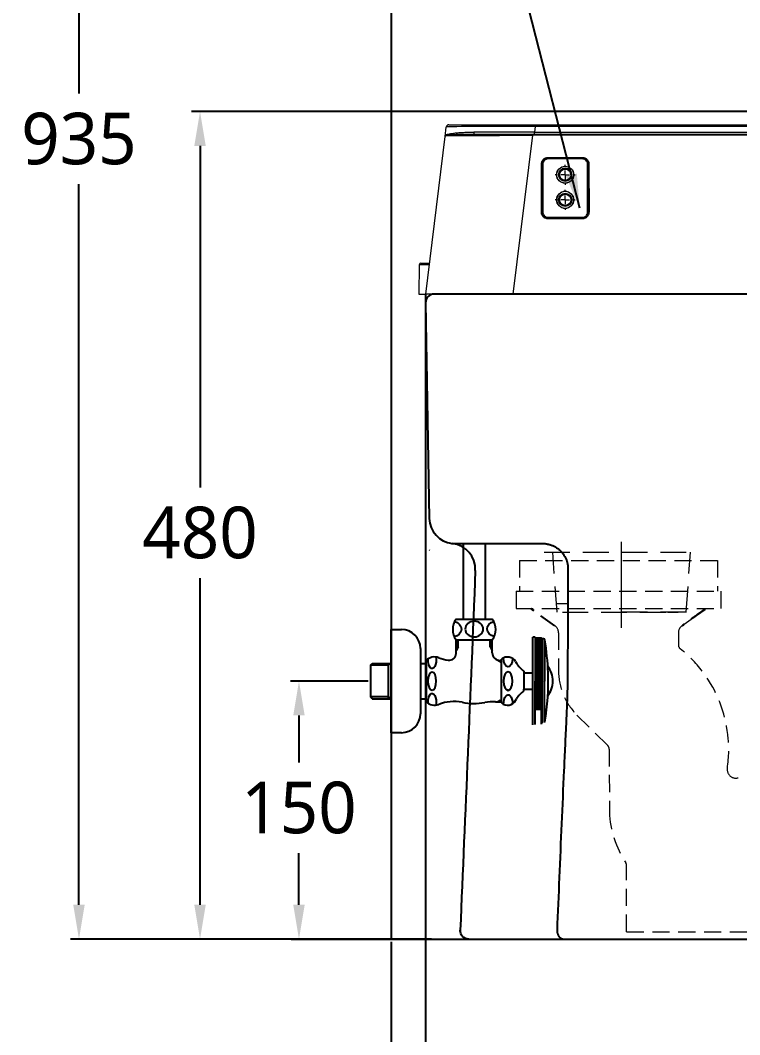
# Model space of a CAD drawing. Extents: x 612 to 6849, y -547 to 2005.
# Drawn here: x 612 to 1030, y -231 to 359 of the extents above; entities that cross this region are included whole.
import ezdxf

# ---------------------------------------------------------------- set-up
doc = ezdxf.new("R2010")
doc.units = 0
doc.header["$LTSCALE"] = 20
doc.header["$MEASUREMENT"] = 0
for name, pattern in [('CENTER', [2, 1.25, -0.25, 0.25, -0.25]), ('CENTER2', [1.125, 0.75, -0.125, 0.125, -0.125]), ('HIDDEN', [0.375, 0.25, -0.125])]:
    doc.linetypes.add(name, pattern=pattern)
doc.layers.get('0').update_dxf_attribs({"linetype": 'CONTINUOUS'})
doc.layers.get('DEFPOINTS').update_dxf_attribs({"linetype": 'CONTINUOUS'})
for name, color, linetype in [('00_COMPONENTS', 7, 'CONTINUOUS'), ('1', 7, 'CONTINUOUS'), ('3', 3, 'CONTINUOUS'), ('4', 4, 'CONTINUOUS'), ('6', 6, 'CONTINUOUS')]:
    doc.layers.add(name, color=color, linetype=linetype)
doc.styles.get("Standard").update_dxf_attribs({"font": 'NanumGothic.ttf'})
doc.dimstyles.get("Standard").update_dxf_attribs({"dimtxt": 2.7, "dimasz": 2.5, "dimexe": 1.5, "dimexo": 1.5, "dimgap": 1.5, "dimtad": 1, "dimdec": 0, "dimlfac": 10, "dimzin": 0, "dimdsep": 46, "dimtxsty": 'Standard', "dimcen": 0, "dimclrt": 2, "dimadec": 0, "dimazin": 0, "dimtfac": 1, "dimtdec": 0, "dimtmove": 0, "dimatfit": 3, "dimfxl": 0, "dimtolj": 1, "dimtzin": 0, "dimarcsym": 0})

# ---------------------------------------------------------------- blocks, each defined once
blk = doc.blocks.new('*D68')
at = {"color": 3, "lineweight": -2}
for p, q in [((813.69, -25.53), (768.52, -25.53)), ((773.52, -45.53), (773.52, -72.95)), ((773.52, -155.53), (773.52, -125.53)), ((825.57, -175.53), (768.52, -175.53))]:
    blk.add_line(p, q, dxfattribs=at)
at = {"color": 3}
for points in [[(770.19, -45.53), (776.85, -45.53), (773.52, -25.53)], [(770.19, -155.53), (776.85, -155.53), (773.52, -175.53)]]:
    blk.add_solid(points, dxfattribs=at)
at = {"layer": 'DEFPOINTS', "color": 0}
for p in [(773.52, -25.53), (815.19, -25.53), (827.07, -175.53)]:
    blk.add_point(p, dxfattribs=at)
at = {"color": 2, "insert": (773.52, -99.24), "char_height": 30, "attachment_point": 5}
blk.add_mtext('\\A1;150', dxfattribs=at)
blk = doc.blocks.new('*D75')
at = {"color": 3, "lineweight": -2}
for p, q in [((847.07, 198.97), (847.07, -287.43)), ((1130.96, -226.75), (1130.96, -287.43)), ((867.07, -282.43), (1110.96, -282.43))]:
    blk.add_line(p, q, dxfattribs=at)
at = {"color": 3}
for points in [[(867.07, -279.1), (867.07, -285.76), (847.07, -282.43)], [(1110.96, -279.1), (1110.96, -285.76), (1130.96, -282.43)]]:
    blk.add_solid(points, dxfattribs=at)
at = {"layer": 'DEFPOINTS', "color": 0}
for p in [(847.07, 200.47), (1130.96, -225.25, 0), (1130.96, -282.43)]:
    blk.add_point(p, dxfattribs=at)
at = {"color": 2, "insert": (989.02, -256.1), "char_height": 30, "attachment_point": 5}
blk.add_mtext('\\A1;285', dxfattribs=at)
blk = doc.blocks.new('*D76')
at = {"color": 3, "lineweight": -2}
for p, q in [((1079.06, 305.58), (711.04, 305.58)), ((716.04, 285.58), (716.04, 86.97)), ((716.04, -155.53), (716.04, 34.31)), ((850.57, -175.53), (711.04, -175.53))]:
    blk.add_line(p, q, dxfattribs=at)
at = {"color": 3}
for points in [[(712.71, 285.58), (719.38, 285.58), (716.04, 305.58)], [(712.71, -155.53), (719.38, -155.53), (716.04, -175.53)]]:
    blk.add_solid(points, dxfattribs=at)
at = {"layer": 'DEFPOINTS', "color": 0}
for p in [(716.04, 305.58), (1080.56, 305.58), (852.07, -175.53)]:
    blk.add_point(p, dxfattribs=at)
at = {"color": 2, "insert": (716.04, 60.64), "char_height": 30, "attachment_point": 5}
blk.add_mtext('\\A1;480', dxfattribs=at)
blk = doc.blocks.new('*D77')
at = {"color": 3, "lineweight": -2}
for p, q in [((827.07, -177.03), (827.07, -339.23)), ((1130.96, -226.75), (1130.96, -339.23)), ((847.07, -334.23), (1110.96, -334.23))]:
    blk.add_line(p, q, dxfattribs=at)
at = {"color": 3}
for points in [[(847.07, -330.9), (847.07, -337.56), (827.07, -334.23)], [(1110.96, -330.9), (1110.96, -337.56), (1130.96, -334.23)]]:
    blk.add_solid(points, dxfattribs=at)
at = {"layer": 'DEFPOINTS', "color": 0}
for p in [(827.07, -175.53), (1130.96, -225.25, 0), (1130.96, -334.23)]:
    blk.add_point(p, dxfattribs=at)
at = {"color": 2, "insert": (979.02, -307.88), "char_height": 30, "attachment_point": 5}
blk.add_mtext('\\A1;305', dxfattribs=at)
blk = doc.blocks.new('*D78')
at = {"color": 3, "lineweight": -2}
for p, q in [((1562.25, 263.7), (1562.25, -428.78)), ((827.07, -177.03), (827.07, -428.78)), ((847.07, -423.78), (1542.25, -423.78))]:
    blk.add_line(p, q, dxfattribs=at)
at = {"color": 3}
for points in [[(847.07, -420.45), (847.07, -427.11), (827.07, -423.78)], [(1542.25, -420.45), (1542.25, -427.11), (1562.25, -423.78)]]:
    blk.add_solid(points, dxfattribs=at)
at = {"layer": 'DEFPOINTS', "color": 0}
for p in [(1562.25, 265.2), (827.07, -175.53), (1562.25, -423.78)]:
    blk.add_point(p, dxfattribs=at)
at = {"color": 2, "insert": (1194.66, -397.43), "char_height": 30, "attachment_point": 5}
blk.add_mtext('\\A1;735', dxfattribs=at)
blk = doc.blocks.new('*D71')
at = {"color": 3, "lineweight": -2}
for p, q in [((987.02, 754.88), (640.72, 754.88)), ((645.72, 734.88), (645.72, 316.03)), ((645.72, -155.53), (645.72, 263.32)), ((825.51, -175.53), (640.72, -175.53))]:
    blk.add_line(p, q, dxfattribs=at)
at = {"color": 3}
for points in [[(642.38, 734.88), (649.05, 734.88), (645.72, 754.88)], [(642.38, -155.53), (649.05, -155.53), (645.72, -175.53)]]:
    blk.add_solid(points, dxfattribs=at)
at = {"layer": 'DEFPOINTS', "color": 0}
for p in [(988.52, 754.88), (645.72, -175.53), (827.01, -175.53)]:
    blk.add_point(p, dxfattribs=at)
at = {"color": 2, "insert": (645.72, 289.67), "char_height": 30, "attachment_point": 5}
blk.add_mtext('\\A1;935', dxfattribs=at)
blk = doc.blocks.new('SW_CENTERMARKSYMBOL_18')
at = {"color": 0, "linetype": 'Continuous', "lineweight": 0}
for p, q in [((-5, 0), (-5.81, 0)), ((0, 0), (-2.5, 0)), ((0, 5), (0, 5.81)), ((0, 0), (0, 2.5)), ((0, 0), (0, -2.5)), ((0, 0), (2.5, 0)), ((5, 0), (5.81, 0)), ((0, -5), (0, -5.81))]:
    blk.add_line(p, q, dxfattribs=at)
blk = doc.blocks.new('SW_CENTERMARKSYMBOL_19')
at = {"color": 0, "linetype": 'Continuous', "lineweight": 0}
for p, q in [((-5, 0), (-5.81, 0)), ((0, 0), (-2.5, 0)), ((0, 5), (0, 5.81)), ((0, 0), (0, 2.5)), ((0, 0), (0, -2.5)), ((0, 0), (2.5, 0)), ((5, 0), (5.81, 0)), ((0, -5), (0, -5.81))]:
    blk.add_line(p, q, dxfattribs=at)
blk = doc.blocks.new('A$Cdc3c747b')
at = {"color": 7, "linetype": 'Continuous', "lineweight": 15}
for p, q in [((15.31, 91.58), (15.99, 97.12)), ((17.48, 98.44), (67.62, 98.44)), ((67.64, 97.45), (67.23, 94.18)), ((67.62, 98.44), (203.58, 98.44)), ((203.59, 97.45), (67.64, 97.45)), ((4.07, 0.07), (15.31, 91.58)), ((67.23, 92.84), (32.61, 92.84)), ((66.05, 92.32), (54.72, 0.07)), ((207.76, 92.32), (66.05, 92.32)), ((67.23, 94.18), (207.09, 94.18)), ((207.08, 92.84), (67.23, 92.84)), ((95.06, 78.92), (75.06, 78.93)), ((75.06, 78.93), (75.06, 78.57)), ((95.06, 78.57), (75.06, 78.57)), ((75.07, 79.44), (95.06, 79.44)), ((95.06, 78.92), (95.06, 78.57)), ((71.23, 47.63), (71.24, 75.61)), ((71.73, 75.6), (71.73, 47.61)), ((71.73, 75.6), (72.09, 75.6)), ((72.09, 75.6), (72.1, 47.61)), ((98.03, 47.61), (98.03, 75.6)), ((98.38, 75.6), (98.03, 75.6)), ((98.4, 47.61), (98.38, 75.6)), ((98.89, 75.62), (98.91, 47.63)), ((71.73, 47.61), (72.1, 47.61)), ((98.4, 47.61), (98.03, 47.61)), ((75.07, 44.27), (75.07, 44.64)), ((75.07, 44.64), (95.07, 44.64)), ((75.07, 44.27), (95.07, 44.28)), ((95.07, 43.79), (75.07, 43.79)), ((95.07, 44.28), (95.07, 44.64)), ((1.3, 18.07), (6.28, 18.07)), ((0.3, 17.08), (0, 0.07)), ((0, 0.07), (4.07, 0.07)), ((54.72, 0.07), (4.07, 0.07)), ((375.4, 0.07), (54.72, 0.07))]:
    blk.add_line(p, q, dxfattribs=at)
at = {"color": 8, "linetype": 'Continuous', "lineweight": 15}
blk.add_line((6.16, 17.08), (0.3, 17.08), dxfattribs=at)
at = {"color": 7, "linetype": 'Continuous', "lineweight": 15, "flags": 128}
blk.add_lwpolyline([(31.95, 94.16), (31.92, 93.93), (31.92, 93.69), (31.96, 93.46), (32.04, 93.26), (32.16, 93.08), (32.29, 92.95), (32.45, 92.86), (32.61, 92.84)], dxfattribs=at)
at = {"color": 7, "linetype": 'Continuous', "lineweight": 15}
for centre, radius in [((85.06, 69.4), 4.95), ((85.06, 69.4), 4.87), ((85.06, 69.4), 3.87), ((85.06, 69.4), 3.31), ((85.06, 69.4), 3.25), ((85.06, 54.81), 4.95), ((85.06, 54.81), 3.87), ((85.06, 54.81), 3.31), ((85.06, 54.81), 3.25)]:
    blk.add_circle(centre, radius, dxfattribs=at)
for centre, radius, start, end in [((17.48, 96.94), 1.5, 90, 173), ((43.57, 97.64), 24.07, 359.53874, 1.8885), ((16.36, 92.17), 0.907, 172.80095, 173.76633), ((80.87, 92.45), 14.82, 178.52127, 180.50533), ((25.43, 93.76), 41.8, 358.73004, 0.56953), ((59.63, 79.31), 15.43, 358.56094, 0.46549), ((79.58, 79.31), 15.48, 358.56314, 0.46165), ((71.36, 70.69), 4.93, 85.6179, 91.38164), ((98.77, 70.58), 5.04, 88.63091, 94.36847), ((71.35, 42.7), 4.93, 85.61784, 91.38337), ((98.79, 42.59), 5.04, 88.63089, 94.37018), ((60.69, 43.9), 14.38, 359.54406, 1.4836), ((80.67, 43.9), 14.4, 359.54496, 1.48269), ((1.3, 17.07), 1, 90, 179)]:
    blk.add_arc(centre, radius, start, end, dxfattribs=at)
for centre, major_axis, ratio, start_param, end_param in [((69.36, 96.94), (-53.38, 0.18), 0.009506, 4.744804, 6.282051), ((65.78, 92.34), (-50.38, -0.06), 0.000266, 0.050354, 1.576232), ((68.98, 93.84), (-53.38, 0.12), 0.006336, 4.745175, 5.478962)]:
    blk.add_ellipse(centre, major_axis=major_axis, ratio=ratio, start_param=start_param, end_param=end_param, dxfattribs=at)
for points in [[(15.46, 92.29), (15.39, 92.06), (15.34, 91.82), (15.31, 91.58)], [(15.46, 92.27), (15.39, 92.05), (15.34, 91.82), (15.31, 91.58)]]:
    blk.add_open_spline(points, degree=3, dxfattribs=at)
for points, knots in [([(15.46, 92.29), (15.46, 92.3), (15.47, 92.31), (15.47, 92.32), (15.48, 92.33), (15.49, 92.35), (15.5, 92.36), (15.52, 92.39), (15.53, 92.4), (15.59, 92.45), (15.62, 92.48), (15.76, 92.57), (15.86, 92.63), (16.11, 92.74), (16.26, 92.8), (16.59, 92.91), (16.77, 92.96), (17.78, 93.23), (18.87, 93.42), (20.96, 93.67), (21.73, 93.74), (23.42, 93.88), (24.34, 93.94), (26.29, 94.04), (27.33, 94.08), (29.55, 94.14), (30.72, 94.16), (31.95, 94.16)], [0, 0, 0, 0, 0.003906, 0.003906, 0.007812, 0.007812, 0.015625, 0.015625, 0.03125, 0.03125, 0.0625, 0.0625, 0.125, 0.125, 0.1875, 0.1875, 0.25, 0.25, 0.5, 0.5, 0.625, 0.625, 0.75, 0.75, 0.875, 0.875, 1, 1, 1, 1]), ([(32.61, 92.84), (31.88, 92.83), (29.65, 92.83), (26.35, 92.8), (23.69, 92.76), (22.61, 92.73), (22.46, 92.72)], [0, 0, 0, 0, 0.185708, 0.562418, 0.939127, 1, 1, 1, 1]), ([(71.24, 75.61), (71.24, 75.87), (71.26, 76.12), (71.36, 76.61), (71.44, 76.85), (71.63, 77.31), (71.75, 77.53), (72.03, 77.95), (72.18, 78.14), (72.54, 78.5), (72.73, 78.66), (73.15, 78.93), (73.37, 79.05), (73.83, 79.24), (74.07, 79.32), (74.56, 79.41), (74.81, 79.44), (75.07, 79.44)], [0, 0, 0, 0, 0.125, 0.125, 0.25, 0.25, 0.375, 0.375, 0.5, 0.5, 0.625, 0.625, 0.75, 0.75, 0.875, 0.875, 1, 1, 1, 1]), ([(75.06, 78.93), (74.95, 78.93), (74.84, 78.92), (74.63, 78.9), (74.52, 78.88), (74.2, 78.82), (73.99, 78.75), (73.59, 78.59), (73.4, 78.49), (73.03, 78.25), (72.86, 78.11), (72.56, 77.8), (72.42, 77.63), (72.18, 77.27), (72.07, 77.08), (71.91, 76.68), (71.84, 76.47), (71.78, 76.14), (71.76, 76.04), (71.74, 75.82), (71.73, 75.71), (71.73, 75.6)], [0, 0, 0, 0, 0.0625, 0.0625, 0.125, 0.125, 0.25, 0.25, 0.375, 0.375, 0.5, 0.5, 0.625, 0.625, 0.75, 0.75, 0.875, 0.875, 0.9375, 0.9375, 1, 1, 1, 1]), ([(75.06, 78.57), (74.28, 78.57), (73.51, 78.25), (72.41, 77.15), (72.09, 76.38), (72.09, 75.6)], [0, 0, 0, 0, 0.5, 0.5, 1, 1, 1, 1]), ([(95.06, 79.44), (95.32, 79.44), (95.57, 79.41), (96.06, 79.31), (96.3, 79.24), (96.76, 79.05), (96.98, 78.93), (97.4, 78.65), (97.59, 78.49), (97.94, 78.14), (98.1, 77.94), (98.38, 77.53), (98.5, 77.31), (98.69, 76.85), (98.76, 76.6), (98.86, 76.12), (98.89, 75.87), (98.89, 75.62)], [0, 0, 0, 0, 0.125, 0.125, 0.25, 0.25, 0.375, 0.375, 0.5, 0.5, 0.625, 0.625, 0.75, 0.75, 0.875, 0.875, 1, 1, 1, 1]), ([(98.38, 75.6), (98.38, 75.71), (98.38, 75.82), (98.36, 76.04), (98.34, 76.14), (98.28, 76.46), (98.21, 76.67), (98.04, 77.07), (97.94, 77.26), (97.7, 77.63), (97.56, 77.8), (97.26, 78.1), (97.09, 78.24), (96.73, 78.48), (96.53, 78.58), (96.13, 78.75), (95.92, 78.81), (95.6, 78.88), (95.5, 78.9), (95.28, 78.92), (95.17, 78.92), (95.06, 78.92)], [0, 0, 0, 0, 0.0625, 0.0625, 0.125, 0.125, 0.25, 0.25, 0.375, 0.375, 0.5, 0.5, 0.625, 0.625, 0.75, 0.75, 0.875, 0.875, 0.9375, 0.9375, 1, 1, 1, 1]), ([(98.03, 75.6), (98.03, 76.49), (97.62, 77.29), (96.47, 78.33), (95.73, 78.57), (95.06, 78.57)], [0, 0, 0, 0, 0.5, 0.5, 1, 1, 1, 1]), ([(85.06, 49.95), (84.74, 49.95), (84.42, 49.98), (83.8, 50.1), (83.49, 50.2), (82.9, 50.44), (82.62, 50.59), (82.09, 50.94), (81.84, 51.15), (81.39, 51.6), (81.19, 51.84), (80.84, 52.37), (80.69, 52.66), (80.44, 53.24), (80.35, 53.55), (80.22, 54.18), (80.19, 54.49), (80.19, 55.13), (80.22, 55.45), (80.35, 56.08), (80.44, 56.38), (80.68, 56.97), (80.84, 57.25), (81.19, 57.78), (81.39, 58.03), (81.84, 58.48), (82.09, 58.68), (82.49, 58.95), (82.62, 59.03), (82.9, 59.18), (83.05, 59.25), (83.49, 59.43), (83.79, 59.52), (84.42, 59.65), (84.74, 59.68), (85.38, 59.68), (85.69, 59.65), (86.32, 59.53), (86.63, 59.43), (87.21, 59.19), (87.5, 59.04), (88.03, 58.68), (88.27, 58.48), (88.72, 58.03), (88.93, 57.78), (89.28, 57.26), (89.43, 56.98), (89.68, 56.39), (89.77, 56.08), (89.9, 55.46), (89.93, 55.14), (89.93, 54.5), (89.9, 54.18), (89.77, 53.56), (89.68, 53.25), (89.44, 52.66), (89.29, 52.38), (88.93, 51.85), (88.73, 51.6), (88.28, 51.15), (88.04, 50.95), (87.5, 50.59), (87.22, 50.44), (86.64, 50.2), (86.33, 50.1), (85.7, 49.98), (85.38, 49.95), (85.06, 49.95)], [0, 0, 0, 0, 0.03125, 0.03125, 0.0625, 0.0625, 0.09375, 0.09375, 0.125, 0.125, 0.15625, 0.15625, 0.1875, 0.1875, 0.21875, 0.21875, 0.25, 0.25, 0.28125, 0.28125, 0.3125, 0.3125, 0.34375, 0.34375, 0.375, 0.375, 0.40625, 0.40625, 0.421875, 0.421875, 0.4375, 0.4375, 0.46875, 0.46875, 0.5, 0.5, 0.53125, 0.53125, 0.5625, 0.5625, 0.59375, 0.59375, 0.625, 0.625, 0.65625, 0.65625, 0.6875, 0.6875, 0.71875, 0.71875, 0.75, 0.75, 0.78125, 0.78125, 0.8125, 0.8125, 0.84375, 0.84375, 0.875, 0.875, 0.90625, 0.90625, 0.9375, 0.9375, 0.96875, 0.96875, 1, 1, 1, 1]), ([(75.07, 43.79), (74.82, 43.79), (74.57, 43.81), (74.07, 43.91), (73.83, 43.99), (73.37, 44.18), (73.15, 44.3), (72.72, 44.58), (72.53, 44.73), (72.18, 45.09), (72.02, 45.29), (71.74, 45.7), (71.62, 45.92), (71.43, 46.39), (71.35, 46.63), (71.26, 47.12), (71.23, 47.37), (71.23, 47.63)], [0, 0, 0, 0, 0.125, 0.125, 0.25, 0.25, 0.375, 0.375, 0.5, 0.5, 0.625, 0.625, 0.75, 0.75, 0.875, 0.875, 1, 1, 1, 1]), ([(71.73, 47.61), (71.73, 47.5), (71.73, 47.39), (71.75, 47.18), (71.77, 47.07), (71.83, 46.75), (71.9, 46.54), (72.07, 46.13), (72.17, 45.94), (72.41, 45.58), (72.55, 45.41), (72.86, 45.1), (73.03, 44.96), (73.39, 44.72), (73.59, 44.61), (73.99, 44.45), (74.2, 44.38), (74.52, 44.32), (74.63, 44.3), (74.85, 44.28), (74.96, 44.27), (75.07, 44.27)], [0, 0, 0, 0, 0.0625, 0.0625, 0.125, 0.125, 0.25, 0.25, 0.375, 0.375, 0.5, 0.5, 0.625, 0.625, 0.75, 0.75, 0.875, 0.875, 0.9375, 0.9375, 1, 1, 1, 1]), ([(72.1, 47.61), (72.1, 46.72), (72.51, 45.92), (73.66, 44.89), (74.4, 44.64), (75.07, 44.64)], [0, 0, 0, 0, 0.5, 0.5, 1, 1, 1, 1]), ([(98.91, 47.63), (98.91, 47.37), (98.88, 47.12), (98.78, 46.63), (98.71, 46.39), (98.52, 45.93), (98.4, 45.7), (98.12, 45.28), (97.96, 45.09), (97.61, 44.74), (97.41, 44.58), (96.99, 44.3), (96.77, 44.18), (96.31, 43.99), (96.06, 43.91), (95.57, 43.81), (95.32, 43.79), (95.07, 43.79)], [0, 0, 0, 0, 0.125, 0.125, 0.25, 0.25, 0.375, 0.375, 0.5, 0.5, 0.625, 0.625, 0.75, 0.75, 0.875, 0.875, 1, 1, 1, 1]), ([(95.07, 44.28), (95.18, 44.28), (95.29, 44.28), (95.5, 44.3), (95.61, 44.32), (95.93, 44.38), (96.14, 44.45), (96.55, 44.62), (96.74, 44.72), (97.1, 44.96), (97.27, 45.1), (97.58, 45.41), (97.72, 45.58), (97.96, 45.94), (98.06, 46.13), (98.23, 46.54), (98.29, 46.75), (98.36, 47.07), (98.37, 47.18), (98.4, 47.39), (98.4, 47.51), (98.4, 47.61)], [0, 0, 0, 0, 0.0625, 0.0625, 0.125, 0.125, 0.25, 0.25, 0.375, 0.375, 0.5, 0.5, 0.625, 0.625, 0.75, 0.75, 0.875, 0.875, 0.9375, 0.9375, 1, 1, 1, 1]), ([(95.07, 44.64), (95.85, 44.64), (96.62, 44.97), (97.72, 46.06), (98.03, 46.83), (98.03, 47.61)], [0, 0, 0, 0, 0.5, 0.5, 1, 1, 1, 1])]:
    blk.add_open_spline(points, degree=3, knots=knots, dxfattribs=at)
at = {"color": 8, "linetype": 'Continuous', "lineweight": 15}
blk.add_open_spline([(22.46, 92.72), (21.52, 92.7), (19.93, 92.65), (18.36, 92.58), (17.31, 92.52), (16.69, 92.47), (16.2, 92.42), (15.82, 92.37), (15.57, 92.33), (15.48, 92.29), (15.46, 92.27)], degree=3, knots=[0, 0, 0, 0, 0.236682, 0.397166, 0.532775, 0.657041, 0.713663, 0.831569, 0.946134, 1, 1, 1, 1], dxfattribs=at)
at = {"color": 1, "linetype": 'CENTER2', "rotation": 90}
for name, p in [('SW_CENTERMARKSYMBOL_19', (85.06, 69.4)), ('SW_CENTERMARKSYMBOL_18', (85.06, 54.81))]:
    blk.add_blockref(name, p, dxfattribs=at)

msp = doc.modelspace()

# ---------------------------------------------------------------- linework, layer by layer
at = {"color": 2, "linetype": 'HIDDEN', "lineweight": 0, "ltscale": 2}
for p, q in [((901.62, 44.65, 0), (1016.62, 44.65, 0)), ((901.62, 44.65, 0), (901.62, 26.65, 0)), ((1016.62, 44.65, 0), (1016.62, 26.65, 0)), ((899.62, 26.65, 0), (1018.62, 26.65, 0)), ((899.62, 26.65, 0), (899.62, 16.65, 0)), ((1018.62, 26.65, 0), (1018.62, 16.65, 0)), ((899.62, 16.65, 0), (1018.62, 16.65, 0)), ((922.21, 6.61, 0), (908.34, 16.65, 0)), ((996.02, 6.59, 0), (1009.92, 16.65, 0)), ((924.32, 2.54, 0), (924.34, -20.69, 0)), ((993.95, 2.56, 0), (993.92, -4.43, 0)), ((935.01, -45.27, 0), (952.89, -63, 0)), ((953.78, -65.12, 0), (953.84, -101.66, 0)), ((963.85, -171.25, 0), (963.85, -132.76, 0)), ((963.85, -171.25, 0), (1228.36, -171.25, 0))]:
    msp.add_line(p, q, dxfattribs=at)
msp.add_line((769.07, -175.53), (1300.12, -175.53))
for centre, radius, start, end in [((852.07, 194.47), 5, 90, 181), ((864.25, 69.32), 15, 181, 263.62553)]:
    msp.add_arc(centre, radius, start, end)
for centre, radius, start, end in [((919.32, 2.53, 0), 5, 0.04466, 54.10673), ((998.95, 2.54, 0), 5, 125.8861, 179.75562), ((996.92, -4.45, 0), 3, 179.75562, 231.4151), ((948.42, -65.23, 0), 74.76, 351.54677, 51.4151), ((960.73, -19.49, 0), 36.41, 181.8849, 225.07334), ((950.78, -65.13, 0), 3, 0.08945, 45.24079), ((1027.31, -76.96, 0), 5, 171.54677, 296.5549), ((1011.91, -99.15, 0), 58.13, 182.47622, 213.35345), ((960.85, -132.76, 0), 3, 0, 33.35345)]:
    msp.add_arc(centre, radius, start, end, dxfattribs=at)
at = {"layer": '00_COMPONENTS', "color": 7, "linetype": 'HIDDEN', "lineweight": 0, "ltscale": 3}
for p, q in [((923.46, 14.47), (920.96, 49.47, 0)), ((998.46, 14.47), (1000.96, 49.47, 0))]:
    msp.add_line(p, q, dxfattribs=at)
at = {"layer": '1', "color": 7, "linetype": 'Continuous'}
for p, q in [((897.38, 199.47), (852.07, 199.47)), ((1500.04, 199.47), (897.38, 199.47)), ((847.07, 194.38), (849.25, 69.06)), ((862.15, 54.47), (899.5, 54.47)), ((899.5, 54.47), (914.67, 54.47)), ((947.56, -175.53), (1386.53, -175.53))]:
    msp.add_line(p, q, dxfattribs=at)
at = {"layer": '1', "color": 252, "linetype": 'HIDDEN', "ltscale": 2}
for q in [(908.31, 16.65, 0), (908.98, 16.17, 0), (908.98, 16.17, 0), (908.98, 16.17, 0)]:
    msp.add_line((922.21, 6.61, 0), q, dxfattribs=at)
at = {"layer": '1', "color": 1, "linetype": 'CENTER', "lineweight": 0, "ltscale": 2}
msp.add_arc((1092.06, 290.86), 471.92, 357.17051, 99.76452, dxfattribs=at)
at = {"layer": '1', "color": 7, "linetype": 'Continuous'}
msp.add_arc((860.92, 39.45), 15.06, 357.63186, 83.62553, dxfattribs=at)
at = {"layer": '1', "color": 7, "linetype": 'Continuous', "extrusion": (0, 0, -1)}
msp.add_arc((-872.2, -170.53), 5, 270, 2.45689, dxfattribs=at)
at = {"layer": '1', "color": 7, "linetype": 'Continuous'}
for points, knots in [([(914.67, 54.47), (915.31, 54.45), (916.56, 54.41), (918.39, 54.07), (920.12, 53.55), (921.73, 52.86), (923.2, 52.02), (924.52, 51.06), (926.25, 49.49), (928.09, 47.03), (929.55, 43.49), (929.69, 41), (929.76, 39.74)], [0, 0, 0, 0, 0.081786, 0.160867, 0.237312, 0.311201, 0.382619, 0.451661, 0.518434, 0.678568, 0.838564, 1, 1, 1, 1]), ([(929.56, -15.39), (929.55, -18.86), (929.54, -26.03), (929.27, -37.11), (928.93, -44.72), (928.76, -48.64)], [0, 0, 0, 0, 0.312648, 0.645937, 1, 1, 1, 1]), ([(928.76, -48.64), (928.53, -53.4), (928.07, -63.04), (927.63, -72.67), (927.41, -77.55)], [0, 0, 0, 0, 0.494188, 1, 1, 1, 1]), ([(927.4, -77.55), (926.94, -87.9), (926.03, -108.59), (924.71, -139.6), (923.86, -160.28), (923.44, -170.61)], [0, 0, 0, 0, 0.333933, 0.667236, 1, 1, 1, 1]), ([(872.2, -175.53), (872.2, -175.53), (872.89, -175.53), (875.57, -175.53), (877.61, -175.53), (882.87, -175.53), (886.08, -175.53), (893.68, -175.53), (898.06, -175.53), (902.9, -175.53)], [0, 0, 0, 0, 0.25, 0.25, 0.5, 0.5, 0.75, 0.75, 1, 1, 1, 1]), ([(927.47, -175.53), (929.8, -175.53), (932.85, -175.53), (938.03, -175.53), (939.89, -175.53), (943.67, -175.53), (945.6, -175.53), (947.56, -175.53)], [0, 0, 0, 0, 0.5, 0.5, 0.75, 0.75, 1, 1, 1, 1])]:
    msp.add_open_spline(points, degree=3, knots=knots, dxfattribs=at)
for points, degree in [([(849.25, 50.82), (849.25, 50.82), (849.26, 50.64), (849.26, 50.64)], 3), ([(875.96, 38.83), (873.04, -34.22), (870.12, -102.27), (867.2, -170.31)], 3), ([(929.76, 39.74), (929.75, 23.69), (929.68, 1.97), (929.56, -15.39)], 3), ([(867.25, -171.25), (867.34, -170.34)], 1), ([(902.9, -175.53), (911.9, -175.53), (920.06, -175.53), (927.47, -175.53)], 3)]:
    msp.add_open_spline(points, degree=degree, dxfattribs=at)
at = {"layer": '1', "color": 252, "linetype": 'HIDDEN', "ltscale": 2}
for points, degree in [([(1009.25, 16.17, 0), (996.06, 6.62, 0)], 1), ([(1009.25, 16.17, 0), (1004.85, 12.98, 0), (1000.46, 9.8, 0), (996.06, 6.62, 0)], 3), ([(1009.25, 16.17, 0), (996.06, 6.62, 0)], 1), ([(1009.25, 16.17, 0), (1004.85, 12.98, 0), (1000.46, 9.8, 0), (996.06, 6.62, 0)], 3)]:
    msp.add_open_spline(points, degree=degree, dxfattribs=at)
at = {"layer": '1', "color": 7, "linetype": 'Continuous'}
msp.add_rational_spline([(923.44, -170.61), (923.51, -175.53), (927.47, -175.53)], [0.99999118324, 0.712928309851, 0.999989629764], degree=2, dxfattribs=at)
at = {"layer": '3', "color": 1, "linetype": 'CENTER', "lineweight": 0, "ltscale": 2}
msp.add_line((960.96, 5.43, 0), (960.96, 56.51, 0), dxfattribs=at)
at = {"layer": '3', "color": 7, "linetype": 'HIDDEN', "lineweight": 0, "ltscale": 3}
for p, q in [((915.96, 49.47, 0), (1005.96, 49.47, 0)), ((923.46, 19.47, 0), (930.03, 19.47, 0)), ((926.46, 19.47, 0), (929.95, 19.47)), ((926.46, 19.47), (929.95, 19.47)), ((926.58, 14.47), (987.84, 14.47)), ((998.46, 14.47, 0), (960.96, 14.47, 0)), ((987.84, 14.47), (993.84, 14.47)), ((997.98, 14.47), (993.84, 14.47)), ((998.58, 14.47, 0), (995.01, 14.47, 0))]:
    msp.add_line(p, q, dxfattribs=at)
at = {"layer": '4'}
for p, q in [((868.97, 54.47), (868.97, 10.47)), ((881.67, 54.47), (881.67, 10.47)), ((864.82, 10.47), (868.97, 10.47)), ((868.97, 10.47), (885.82, 10.47)), ((827.07, -55.53), (827.07, 4.47)), ((827.07, 4.47), (833.07, 4.47)), ((864.82, -1.53), (885.82, -1.53)), ((864.82, -9.44), (864.82, -1.53)), ((864.82, -5.53), (866.07, -5.53)), ((866.07, -5.53), (864.82, -7.69)), ((866.07, -5.53), (866.07, -1.53)), ((884.57, -5.53), (884.57, -1.53)), ((884.57, -5.53), (885.82, -5.53)), ((884.57, -5.53), (885.82, -7.69)), ((885.82, -9.03), (885.82, -1.53)), ((910.82, -0.03), (909.32, -0.03)), ((909.32, -1.03), (909.32, -0.03)), ((909.32, -25.53), (909.32, -1.03)), ((910.82, -0.23), (910.82, -0.03)), ((910.82, -0.23), (910.82, -25.53)), ((914.32, -0.94), (910.82, -0.94)), ((914.32, -1.94), (910.82, -1.94)), ((914.32, -2.94), (910.82, -2.94)), ((914.32, -3.94), (910.82, -3.94)), ((914.32, -4.94), (910.82, -4.94)), ((914.32, -0.53), (911.12, -0.53)), ((914.82, -1.03), (914.32, -0.53)), ((914.32, -0.53), (914.32, -25.53)), ((915.65, -1.03), (914.82, -1.03)), ((914.82, -1.03), (914.82, -25.53)), ((916.24, -1.53), (916.24, -25.53)), ((844.07, -6.53), (844.07, -44.53)), ((914.32, -5.94), (910.82, -5.94)), ((914.32, -6.94), (910.82, -6.94)), ((914.32, -7.94), (910.82, -7.94)), ((914.32, -8.94), (910.82, -8.94)), ((914.32, -9.94), (910.82, -9.94)), ((914.32, -10.94), (910.82, -10.94)), ((815.07, -16.28), (816.07, -15.28)), ((825.57, -16.28), (815.07, -16.28)), ((815.19, -34.78), (815.19, -16.28)), ((816.07, -15.28), (827.07, -15.28)), ((825.57, -35.78), (825.57, -15.28)), ((825.57, -16.28), (826.57, -15.28)), ((827.07, -15.9), (827.07, -35.16)), ((844.07, -15.28), (847.32, -15.28)), ((847.32, -16.28), (847.32, -13.53)), ((847.32, -16.28), (847.32, -34.78)), ((890.32, -14.28), (889.02, -13.34)), ((890.32, -13.53), (891.24, -13.53)), ((890.32, -14.28), (890.32, -13.53)), ((890.32, -14.28), (891.24, -14.28)), ((891.24, -13.53), (891.24, -12.81)), ((891.24, -37.53), (891.24, -13.53)), ((899.35, -14.21), (899.9, -15.16)), ((914.32, -11.94), (910.82, -11.94)), ((914.32, -12.94), (910.82, -12.94)), ((914.32, -13.94), (910.82, -13.94)), ((914.32, -14.94), (910.82, -14.94)), ((914.32, -15.94), (910.82, -15.94)), ((914.32, -16.94), (910.82, -16.94)), ((904.24, -19.8), (904.24, -20.78)), ((904.24, -20.78), (904.24, -30.28)), ((904.24, -20.78), (909.32, -20.78)), ((914.32, -17.94), (910.82, -17.94)), ((914.32, -18.94), (910.82, -18.94)), ((914.32, -19.94), (910.82, -19.94)), ((914.32, -20.94), (910.82, -20.94)), ((914.32, -21.94), (910.82, -21.94)), ((914.32, -22.94), (910.82, -22.94)), ((909.32, -51.03), (909.32, -25.53)), ((914.32, -23.94), (910.82, -23.94)), ((914.32, -24.94), (910.82, -24.94)), ((910.82, -50.83), (910.82, -25.53)), ((914.32, -26.12), (910.82, -26.12)), ((914.32, -27.12), (910.82, -27.12)), ((914.32, -28.12), (910.82, -28.12)), ((914.32, -29.12), (910.82, -29.12)), ((914.32, -50.53), (914.32, -25.53)), ((914.82, -50.03), (914.82, -25.53)), ((916.24, -49.53), (916.24, -25.53)), ((825.57, -34.78), (815.07, -34.78)), ((816.07, -35.78), (815.07, -34.78)), ((826.57, -35.78), (825.57, -34.78)), ((847.32, -37.53), (847.32, -34.78)), ((904.24, -30.28), (909.32, -30.28)), ((904.24, -31.26), (904.24, -30.28)), ((914.32, -30.12), (910.82, -30.12)), ((914.32, -31.12), (910.82, -31.12)), ((914.32, -32.12), (910.82, -32.12)), ((914.32, -33.12), (910.82, -33.12)), ((914.32, -34.12), (910.82, -34.12)), ((914.32, -35.12), (910.82, -35.12)), ((816.07, -35.78), (827.07, -35.78)), ((844.07, -35.78), (847.32, -35.78)), ((847.32, -35.78), (847.32, -35.96)), ((847.32, -37.53), (847.32, -35.96)), ((887.61, -37.53), (891.24, -37.53)), ((890.32, -36.78), (889.02, -37.53)), ((890.32, -36.78), (891.24, -36.78)), ((890.32, -37.53), (890.32, -36.78)), ((891.24, -38.25), (891.24, -37.53)), ((899.35, -36.85), (899.9, -35.89)), ((914.32, -36.12), (910.82, -36.12)), ((914.32, -37.12), (910.82, -37.12)), ((914.32, -38.12), (910.82, -38.12)), ((914.32, -39.12), (910.82, -39.12)), ((914.32, -40.12), (910.82, -40.12)), ((914.32, -41.12), (910.82, -41.12)), ((914.32, -42.12), (910.82, -42.12)), ((833.07, -55.53), (827.07, -55.53))]:
    msp.add_line(p, q, dxfattribs=at)
for centre, radius, start, end in [((872.82, 4.47), 10, 143.1301, 216.8699), ((877.82, 4.47), 10, 323.1301, 36.8699), ((833.07, -6.53), 11, 0, 90), ((911.12, -0.23), 0.3, 180, 270), ((915.65, -1.73), 0.7, 9.49341, 90), ((773.32, -25.53), 145, 1.94314, 9.49341), ((852.23, -18.52), 7, 69.03386, 134.51294), ((860.82, -9.44), 4, 262.28832, 0), ((890.32, -9.03), 4.5, 180, 270), ((894.71, -16.89), 5.36, 30, 130.43057), ((863.62, 11.2), 24.83, 249.03386, 262.28832), ((912.03, -8.16), 14, 210, 236.19018), ((907.07, -25.57), 14, 0.24727, 38.21407), ((773.32, -25.53), 145, 350.50659, 1.94314), ((907.07, -25.45), 14, 321.78593, 359.75273), ((912.03, -42.89), 14, 123.80982, 150), ((852.23, -32.54), 7, 225.5, 290.96614), ((863.62, -62.26), 24.83, 79.26272, 110.96614), ((875.32, -0.53), 38, 259.26273, 279.30483), ((887.61, -75.53), 38, 90, 99.30482), ((894.71, -34.17), 5.36, 229.56943, 330), ((833.07, -44.53), 11, 270, 0)]:
    msp.add_arc(centre, radius, start, end, dxfattribs=at)
at = {"layer": '4', "extrusion": (0, 0, -1)}
for centre, major_axis, ratio, start_param, end_param in [((862.64, 4.7), (-5.23, 0), 0.866391, 1.824119, 4.49897), ((888.09, 4.7), (-5.23, 0), 0.866391, 4.942097, 7.58465), ((850.88, -13.02), (0, -5.22), 0.46009, 4.433611, 7.934688), ((895, -11.94), (0, -5.4), 0.478204, 4.79078, 7.834251), ((850.88, -37.94), (0, -5.22), 0.46009, 1.472186, 5.009627), ((895, -38.85), (0, -5.4), 0.478204, 1.540108, 4.68362)]:
    msp.add_ellipse(centre, major_axis=major_axis, ratio=ratio, start_param=start_param, end_param=end_param, dxfattribs=at)
for centre, major_axis, ratio in [((875.32, 4.7), (-5.23, 0), 0.866391), ((850.88, -25.53), (0, -5.22), 0.46009), ((895, -25.53), (0, -5.4), 0.478204)]:
    msp.add_ellipse(centre, major_axis=major_axis, ratio=ratio, dxfattribs=at)
at = {"layer": '6'}
msp.add_lwpolyline([(2109.38, 1749.51), (827.07, 1749.51), (827.07, -175.53), (2227.01, -175.53)], dxfattribs=at)

# ---------------------------------------------------------------- block references
msp.add_blockref('A$Cdc3c747b', (843.11, 199.41))

# ---------------------------------------------------------------- dimensions: what is measured, and where the dimension line sits
dim = msp.add_linear_dim(base=(645.72, -175.53), p1=(988.52, 754.88), p2=(827.01, -175.53), angle=90, text='935', dimstyle='Standard', override={"dimtxt": 30, "dimasz": 20, "dimexe": 5, "dimgap": 10, "dimtih": 1, "dimtoh": 1, "dimlfac": 1, "dimzin": 12, "dimclrd": 3, "dimclre": 3, "dimazin": 2, "dimarcsym": 1})
dim.commit()
dim.dimension.update_dxf_attribs({"geometry": '*D71', "text_midpoint": (645.72, 289.67)})
dim = msp.add_linear_dim(base=(716.04, 305.58), p1=(852.07, -175.53), p2=(1080.56, 305.58), angle=90, text='480', dimstyle='Standard', override={"dimtxt": 30, "dimasz": 20, "dimexe": 5, "dimgap": 10, "dimtih": 1, "dimtoh": 1, "dimlfac": 1, "dimzin": 12, "dimclrd": 3, "dimclre": 3, "dimazin": 2, "dimarcsym": 1})
dim.commit()
dim.dimension.update_dxf_attribs({"geometry": '*D76', "text_midpoint": (716.04, 60.64), "dimtype": 160})
dim = msp.add_linear_dim(base=(1562.25, -423.78), p1=(827.07, -175.53), p2=(1562.25, 265.2), dimstyle='Standard', override={"dimtxt": 30, "dimasz": 20, "dimexe": 5, "dimgap": 10, "dimlfac": 1, "dimzin": 12, "dimclrd": 3, "dimclre": 3, "dimazin": 2, "dimarcsym": 1})
dim.commit()
dim.dimension.update_dxf_attribs({"geometry": '*D78', "text_midpoint": (1194.66, -397.43)})
for base, p1, text, picture, middle in [((1130.96, -282.43), (847.07, 200.47), '285', '*D75', (989.02, -256.1)), ((1130.96, -334.23), (827.07, -175.53), '305', '*D77', (979.02, -307.88))]:
    dim = msp.add_linear_dim(base=base, p1=p1, p2=(1130.96, -225.25, 0), text=text, dimstyle='Standard', override={"dimtxt": 30, "dimasz": 20, "dimexe": 5, "dimgap": 10, "dimlfac": 1, "dimzin": 12, "dimclrd": 3, "dimclre": 3, "dimazin": 2, "dimarcsym": 1})
    dim.commit()
    dim.dimension.update_dxf_attribs({"geometry": picture, "text_midpoint": middle})
dim = msp.add_linear_dim(base=(773.52, -25.53), p1=(827.07, -175.53), p2=(815.19, -25.53), angle=90, dimstyle='Standard', override={"dimtxt": 30, "dimasz": 20, "dimexe": 5, "dimgap": 10, "dimtih": 1, "dimtoh": 1, "dimlfac": 1, "dimzin": 12, "dimclrd": 3, "dimclre": 3, "dimazin": 2, "dimarcsym": 1})
dim.commit()
dim.dimension.update_dxf_attribs({"geometry": '*D68', "text_midpoint": (773.52, -99.24), "dimtype": 160})

# ---------------------------------------------------------------- leaders
msp.add_leader([(936.69, 249.29), (888.81, 436.93), (661.7, 436.93)], dimstyle='Standard', override={"dimtxt": 20, "dimasz": 20, "dimexe": 5, "dimgap": 10, "dimtad": 0, "dimlfac": 1, "dimzin": 12, "dimclrd": 3, "dimclre": 3, "dimazin": 2, "dimarcsym": 1})

doc.saveas('drawing.dxf')
